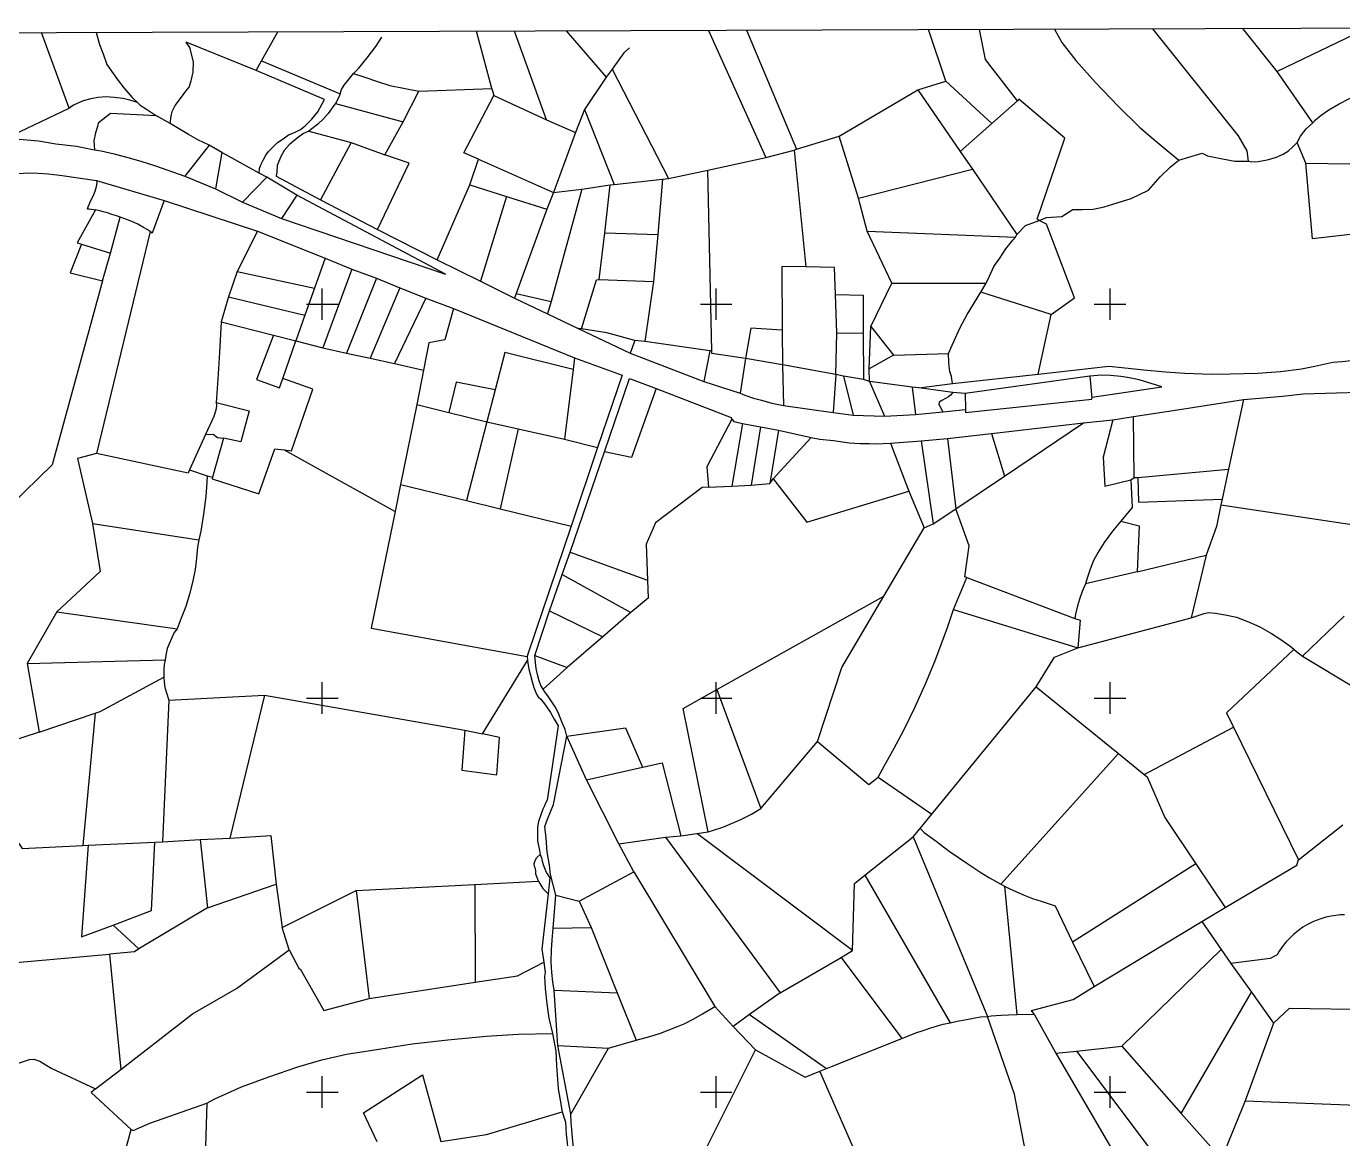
# Model space of a CAD drawing. Header units: millimetres. Extents: x 605783 to 631525, y 1302882 to 1327028.
# Drawn here: x 622640 to 624311, y 1325604 to 1327016 of the extents above; entities that cross this region are included whole.
import ezdxf

# ---------------------------------------------------------------- set-up
doc = ezdxf.new("R2010")
doc.units = ezdxf.units.MM
for name, color, linetype in [('2', 7, 'Continuous'), ('42', 7, 'Continuous'), ('43', 7, 'Continuous')]:
    doc.layers.add(name, color=color, linetype=linetype)

# ---------------------------------------------------------------- blocks, each defined once
blk = doc.blocks.new('COORD')
at = {"layer": '42', "color": 2, "linetype": 'Continuous'}
for p, q in [((0, -2), (0, 2)), ((-2, 0), (2, 0))]:
    blk.add_line(p, q, dxfattribs=at)
blk = doc.blocks.new('COORD$')
at = {"layer": '42', "color": 2, "linetype": 'Continuous'}
blk.add_blockref('COORD', (0, 0), dxfattribs=at)

msp = doc.modelspace()

# ---------------------------------------------------------------- linework, layer by layer
at = {"layer": '2', "color": 1, "linetype": 'Continuous'}
for p, q in [((622938.13727, 1326971.9691), (622958.83227, 1327008.9061)), ((623230.34927, 1326937.0561), (623210.91227, 1327009.7771)), ((623299.93527, 1326897.0611), (623259.42027, 1327009.9441)), ((623324.94127, 1327010.1701), (623375.66827, 1326951.3011)), ((623505.77627, 1327010.7951), (623578.26327, 1326849.3881)), ((623553.77627, 1327010.9611), (623617.40927, 1326859.8581)), ((623807.02927, 1326946.4201), (623784.77127, 1327011.7581)), ((624227.52427, 1326958.7441), (624183.89127, 1327013.1361)), ((622693.87327, 1326912.2411), (622659.02027, 1327007.8711)), ((622931.36827, 1326959.9341), (622842.72027, 1326995.8351)), ((624325.32927, 1327005.5031), (624227.52427, 1326958.7441)), ((622931.36827, 1326959.9341), (622938.13727, 1326971.9691)), ((622938.13727, 1326971.9691), (623037.94127, 1326930.4211)), ((623383.32127, 1326961.4261), (623375.66827, 1326951.3011)), ((623383.32127, 1326961.4261), (623454.99927, 1326822.9601)), ((624272.64627, 1326893.3391), (624227.52427, 1326958.7441)), ((623375.66827, 1326951.3011), (623348.10527, 1326910.1531)), ((623771.30927, 1326935.2961), (623807.02927, 1326946.4201)), ((623807.02927, 1326946.4201), (623865.26827, 1326892.6341)), ((623117.95427, 1326894.8191), (623138.01827, 1326933.7191)), ((623138.01827, 1326933.7191), (623230.34927, 1326937.0561)), ((623230.34927, 1326937.0561), (623232.98727, 1326928.2761)), ((623232.98727, 1326928.2761), (623299.93527, 1326897.0611)), ((623671.56027, 1326876.6051), (623771.30927, 1326935.2961)), ((623771.30927, 1326935.2961), (623825.27827, 1326856.8861)), ((622613.87327, 1326873.7751), (622693.87327, 1326912.2411)), ((623031.93227, 1326918.0011), (623117.95427, 1326894.8191)), ((623348.10527, 1326910.1531), (623336.96327, 1326880.9901)), ((623348.10527, 1326910.1531), (623385.76527, 1326815.0571)), ((623865.26827, 1326892.6341), (623897.74427, 1326921.5611)), ((622822.32127, 1326892.7791), (622804.95627, 1326902.5231)), ((623094.83327, 1326852.7581), (623117.95427, 1326894.8191)), ((623299.93527, 1326897.0611), (623336.96327, 1326880.9901)), ((623825.27827, 1326856.8861), (623865.26827, 1326892.6341)), ((622998.29427, 1326882.9821), (623051.83527, 1326868.4781)), ((623336.96327, 1326880.9901), (623308.65127, 1326804.9081)), ((623617.40927, 1326859.8581), (623671.56027, 1326876.6051)), ((623696.06727, 1326797.9651), (623671.56027, 1326876.6051)), ((622871.50327, 1326865.2111), (622840.64327, 1326825.7321)), ((622887.85327, 1326855.7261), (622871.50327, 1326865.2111)), ((623051.83527, 1326868.4781), (623012.86827, 1326795.8811)), ((623051.83527, 1326868.4781), (623094.83327, 1326852.7581)), ((623578.26327, 1326849.3881), (623614.48527, 1326858.7301)), ((623614.48527, 1326858.7301), (623617.40927, 1326859.8581)), ((623614.48527, 1326858.7301), (623628.98827, 1326710.7751)), ((624263.71727, 1326842.0581), (624253.00927, 1326868.5381)), ((622887.85327, 1326855.7261), (622879.70327, 1326809.6511)), ((622935.00727, 1326829.5671), (622887.85327, 1326855.7261)), ((623202.77627, 1326814.7261), (623213.80227, 1326847.1931)), ((623213.80227, 1326847.1931), (623308.65127, 1326804.9081)), ((623504.93927, 1326833.3751), (623578.26327, 1326849.3881)), ((623825.27827, 1326856.8861), (623840.69827, 1326834.7011)), ((624263.71727, 1326842.0581), (624362.50827, 1326840.5351)), ((622840.64327, 1326825.7321), (622879.70327, 1326809.6511)), ((622945.02227, 1326824.3071), (622935.00727, 1326829.5671)), ((623454.99927, 1326822.9601), (623504.93927, 1326833.3751)), ((623509.78127, 1326604.0331), (623504.93927, 1326833.3751)), ((623696.06727, 1326797.9651), (623840.69827, 1326834.7011)), ((623840.69827, 1326834.7011), (623897.19227, 1326751.7041)), ((622728.75027, 1326820.3351), (622814.38427, 1326794.9941)), ((622879.70327, 1326809.6511), (622914.18827, 1326792.5761)), ((622945.02227, 1326824.3071), (622914.18827, 1326792.5761)), ((622982.91827, 1326801.7521), (622945.02227, 1326824.3071)), ((623160.94227, 1326719.6561), (623202.77627, 1326814.7261)), ((623202.77627, 1326814.7261), (623249.20427, 1326799.7501)), ((623344.98427, 1326809.4221), (623306.04327, 1326666.6961)), ((623308.65127, 1326804.9081), (623344.98427, 1326809.4221)), ((623344.98427, 1326809.4221), (623380.68527, 1326814.7021)), ((623374.01027, 1326753.7541), (623380.68527, 1326814.7021)), ((623380.68527, 1326814.7021), (623385.76527, 1326815.0571)), ((623385.76527, 1326815.0571), (623446.99527, 1326821.8571)), ((623446.99527, 1326821.8571), (623441.30627, 1326751.5031)), ((623446.99527, 1326821.8571), (623454.99927, 1326822.9601)), ((622814.38427, 1326794.9941), (622933.24427, 1326755.8901)), ((622914.18827, 1326792.5761), (622963.51927, 1326771.9961)), ((622982.91827, 1326801.7521), (622963.51927, 1326771.9961)), ((623012.86827, 1326795.8811), (623085.38227, 1326758.1581)), ((623249.20427, 1326799.7501), (623216.34727, 1326692.6921)), ((623249.20427, 1326799.7501), (623300.32827, 1326783.8611)), ((623308.65127, 1326804.9081), (623300.32827, 1326783.8611)), ((623707.10527, 1326755.8561), (623696.06727, 1326797.9651)), ((623300.32827, 1326783.8611), (623261.63027, 1326676.8331)), ((622746.35627, 1326728.1371), (622758.82227, 1326773.8091)), ((623085.38227, 1326758.1581), (623160.94227, 1326719.6561)), ((622796.60427, 1326755.3201), (622728.76627, 1326473.6281)), ((622933.24427, 1326755.8901), (622907.42727, 1326704.8231)), ((622933.24427, 1326755.8901), (623019.10327, 1326721.6551)), ((623366.70727, 1326694.5891), (623374.01027, 1326753.7541)), ((623374.01027, 1326753.7541), (623441.30627, 1326751.5031)), ((623441.30627, 1326751.5031), (623435.90727, 1326692.2011)), ((623707.10527, 1326755.8561), (623895.14927, 1326748.5391)), ((623738.25627, 1326689.8871), (623707.10527, 1326755.8561)), ((623895.14927, 1326748.5391), (623897.19227, 1326751.7041)), ((622709.44027, 1326739.6331), (622746.35627, 1326728.1371)), ((622736.46227, 1326692.7421), (622746.35627, 1326728.1371)), ((623019.10327, 1326721.6551), (623005.39227, 1326683.7391)), ((623019.10327, 1326721.6551), (623052.71027, 1326707.7611)), ((623160.94227, 1326719.6561), (623216.34727, 1326692.6921)), ((622907.42727, 1326704.8231), (622896.27427, 1326672.4831)), ((622907.42727, 1326704.8231), (623005.39227, 1326683.7391)), ((623052.71027, 1326707.7611), (623015.81327, 1326607.9661)), ((623084.29227, 1326696.1651), (623046.01427, 1326601.2051)), ((623052.71027, 1326707.7611), (623084.29227, 1326696.1651)), ((623084.29227, 1326696.1651), (623113.84127, 1326684.1981)), ((623216.34727, 1326692.6921), (623259.19827, 1326670.7481)), ((623366.70727, 1326694.5891), (623435.90727, 1326692.2011)), ((623435.90727, 1326692.2011), (623424.86527, 1326615.7761)), ((623005.39227, 1326683.7391), (622993.09027, 1326649.4991)), ((623113.84127, 1326684.1981), (623075.96127, 1326594.5721)), ((623113.84127, 1326684.1981), (623146.68827, 1326671.0711)), ((623261.63027, 1326676.8331), (623259.19827, 1326670.7481)), ((623261.63027, 1326676.8331), (623306.04327, 1326666.6961)), ((623668.71627, 1326626.7211), (623666.71527, 1326675.3901)), ((623711.66527, 1326635.0121), (623738.25627, 1326689.8871)), ((623738.25627, 1326689.8871), (623858.00527, 1326689.7801)), ((623851.23927, 1326678.6351), (623858.00527, 1326689.7801)), ((623940.41927, 1326650.3541), (623851.23927, 1326678.6351)), ((622896.27427, 1326672.4831), (622886.77327, 1326640.7711)), ((622896.27427, 1326672.4831), (622993.09027, 1326649.4991)), ((623146.68827, 1326671.0711), (623106.92427, 1326587.8061)), ((623146.68827, 1326671.0711), (623181.69327, 1326657.6791)), ((623259.19827, 1326670.7481), (623301.16727, 1326651.0941)), ((623306.04327, 1326666.6961), (623301.16727, 1326651.0941)), ((622993.09027, 1326649.4991), (622981.68227, 1326616.7801)), ((623181.69327, 1326657.6791), (623335.39927, 1326595.2731)), ((623301.16727, 1326651.0941), (623339.96427, 1326632.4741)), ((623924.29927, 1326574.4641), (623940.41927, 1326650.3541)), ((622886.77327, 1326640.7711), (622953.51427, 1326623.9121)), ((623344.53427, 1326631.8151), (623339.96427, 1326632.4741)), ((623339.96427, 1326632.4741), (623406.15027, 1326601.2621)), ((623599.13827, 1326630.1271), (623599.37627, 1326586.2951)), ((623667.14727, 1326573.8781), (623668.71627, 1326626.7211)), ((623668.71627, 1326626.7211), (623702.11327, 1326626.4221)), ((623702.11327, 1326626.4221), (623702.43027, 1326567.7261)), ((623709.71227, 1326581.1551), (623711.66527, 1326635.0121)), ((623711.66527, 1326635.0121), (623740.49927, 1326598.5291)), ((622953.51427, 1326623.9121), (622981.68227, 1326616.7801)), ((622965.14527, 1326568.8421), (622981.68227, 1326616.7801)), ((622981.68227, 1326616.7801), (623015.81327, 1326607.9661)), ((623015.81327, 1326607.9661), (623046.01427, 1326601.2051)), ((623412.17127, 1326617.2391), (623406.15027, 1326601.2621)), ((623424.86527, 1326615.7761), (623412.17127, 1326617.2391)), ((623507.24127, 1326604.0461), (623424.86527, 1326615.7761)), ((623046.01427, 1326601.2051), (623075.96127, 1326594.5721)), ((623075.96127, 1326594.5721), (623106.92427, 1326587.8061)), ((623335.39927, 1326595.2731), (623333.70027, 1326580.4171)), ((623335.39927, 1326595.2731), (623396.13827, 1326572.9901)), ((623406.15027, 1326601.2621), (623499.62227, 1326565.0821)), ((623507.24127, 1326604.0461), (623499.62227, 1326565.0821)), ((623509.78127, 1326604.0331), (623507.24127, 1326604.0461)), ((623509.89627, 1326600.4751), (623509.78127, 1326604.0331)), ((623552.67127, 1326594.1581), (623509.89627, 1326600.4751)), ((623552.67127, 1326594.1581), (623545.67127, 1326550.4901)), ((623599.37627, 1326586.2951), (623552.67127, 1326594.1581)), ((623740.49927, 1326598.5291), (623709.71227, 1326581.1551)), ((623740.49927, 1326598.5291), (623810.22227, 1326600.5851)), ((623106.92427, 1326587.8061), (623143.72427, 1326579.6141)), ((623143.72427, 1326579.6141), (623135.32827, 1326535.9531)), ((623333.70027, 1326580.4171), (623322.87227, 1326491.7951)), ((623599.37627, 1326586.2951), (623600.85927, 1326534.5801)), ((623667.14727, 1326573.8781), (623599.37627, 1326586.2951)), ((623710.04127, 1326565.2731), (623709.71227, 1326581.1551)), ((623815.30527, 1326562.7001), (623924.29927, 1326574.4641)), ((623396.13827, 1326572.9901), (623364.77827, 1326481.5791)), ((623373.44627, 1326475.9061), (623405.17727, 1326568.9711)), ((623405.17727, 1326568.9711), (623439.02927, 1326556.3121)), ((623499.62227, 1326565.0821), (623545.67127, 1326550.4901)), ((623667.14727, 1326573.8781), (623663.94427, 1326525.8711)), ((623677.04627, 1326571.9221), (623667.14727, 1326573.8781)), ((623677.04627, 1326571.9221), (623689.07627, 1326522.4391)), ((623702.43027, 1326567.7261), (623677.04627, 1326571.9221)), ((623710.04127, 1326565.2731), (623702.43027, 1326567.7261)), ((623710.04127, 1326565.2731), (623728.94527, 1326520.9641)), ((623764.11427, 1326557.8811), (623710.04127, 1326565.2731)), ((623764.11427, 1326557.8811), (623768.44527, 1326523.1751)), ((623772.61927, 1326556.9481), (623764.11427, 1326557.8811)), ((623772.61927, 1326556.9481), (623815.30527, 1326562.7001)), ((623989.56227, 1326571.9691), (623831.51827, 1326549.7851)), ((623989.56227, 1326571.9691), (623992.39227, 1326544.0041)), ((623234.69327, 1326554.7541), (623224.27427, 1326513.7721)), ((623815.90327, 1326551.3901), (623772.61927, 1326556.9481)), ((623831.51827, 1326549.7851), (623815.90327, 1326551.3901)), ((623831.51827, 1326549.7851), (623831.95927, 1326529.4551)), ((624184.77227, 1326542.2551), (624165.56327, 1326453.6761)), ((623135.32827, 1326535.9531), (623114.80727, 1326434.5491)), ((623135.32827, 1326535.9531), (623175.80427, 1326525.9631)), ((623175.80427, 1326525.9631), (623224.27427, 1326513.7721)), ((623600.85927, 1326534.5801), (623663.94427, 1326525.8711)), ((623663.94427, 1326525.8711), (623689.07627, 1326522.4391)), ((623768.44527, 1326523.1751), (623802.99727, 1326526.6821)), ((623802.99727, 1326526.6821), (623831.95927, 1326529.4551)), ((623224.27427, 1326513.7721), (623198.42627, 1326414.1741)), ((623224.27427, 1326513.7721), (623264.12027, 1326505.1821)), ((623548.84827, 1326511.9791), (623535.12827, 1326432.3921)), ((623548.84827, 1326511.9791), (623571.56527, 1326507.6701)), ((623571.56527, 1326507.6701), (623559.76827, 1326433.6631)), ((623571.56527, 1326507.6701), (623594.66227, 1326503.3591)), ((623689.07627, 1326522.4391), (623728.94527, 1326520.9641)), ((623728.94527, 1326520.9641), (623768.44527, 1326523.1751)), ((623864.87727, 1326499.0501), (623981.49627, 1326512.5531)), ((623881.33627, 1326444.8441), (623981.49627, 1326512.5531)), ((623981.49627, 1326512.5531), (624018.84227, 1326516.3001)), ((624018.84227, 1326516.3001), (624045.26927, 1326520.6111)), ((624046.03427, 1326443.3631), (624045.26927, 1326520.6111)), ((622867.26127, 1326498.0721), (622846.67127, 1326453.2041)), ((622889.97727, 1326493.3821), (622875.84727, 1326443.7791)), ((623264.12027, 1326505.1821), (623241.05827, 1326403.4101)), ((623264.12027, 1326505.1821), (623322.87227, 1326491.7951)), ((623322.87227, 1326491.7951), (623364.77827, 1326481.5791)), ((623594.66227, 1326503.3591), (623583.64827, 1326435.7001)), ((623587.85827, 1326441.5221), (623635.90327, 1326494.1271)), ((623594.66227, 1326503.3591), (623635.90327, 1326494.1271)), ((623775.44827, 1326489.7261), (623808.85527, 1326492.6041)), ((623808.85527, 1326492.6041), (623864.87727, 1326499.0501)), ((623808.85527, 1326492.6041), (623819.61327, 1326403.4901)), ((623864.87727, 1326499.0501), (623881.33627, 1326444.8441)), ((622966.88327, 1326478.3771), (623107.71127, 1326400.1561)), ((623329.84327, 1326348.5931), (623373.44627, 1326475.9061)), ((623364.77827, 1326481.5791), (623331.30827, 1326381.5161)), ((623736.45427, 1326487.0041), (623775.44827, 1326489.7261)), ((623736.45427, 1326487.0041), (623759.87527, 1326425.9021)), ((623775.44827, 1326489.7261), (623790.85227, 1326384.3271)), ((622846.67127, 1326453.2041), (622869.25027, 1326445.5921)), ((622869.25027, 1326445.5921), (622875.84727, 1326443.7791)), ((623583.64827, 1326435.7001), (623587.85827, 1326441.5221)), ((623819.61327, 1326403.4901), (623881.33627, 1326444.8441)), ((624041.70727, 1326440.4641), (624046.03427, 1326443.3631)), ((624046.03427, 1326443.3631), (624050.47827, 1326443.2131)), ((624050.47827, 1326443.2131), (624165.56327, 1326453.6761)), ((624165.56327, 1326453.6761), (624157.56627, 1326415.7301)), ((623114.80727, 1326434.5491), (623107.71127, 1326400.1561)), ((623114.80727, 1326434.5491), (623198.42627, 1326414.1741)), ((623505.40927, 1326431.0201), (623535.12827, 1326432.3921)), ((623535.12827, 1326432.3921), (623559.76827, 1326433.6631)), ((623559.76827, 1326433.6631), (623583.64827, 1326435.7001)), ((623759.87527, 1326425.9021), (623779.40727, 1326379.5581)), ((623198.42627, 1326414.1741), (623241.05827, 1326403.4101)), ((624157.56627, 1326415.7301), (624156.02027, 1326408.7511)), ((624156.02027, 1326408.7511), (624423.95827, 1326368.1181)), ((623241.05827, 1326403.4101), (623331.30827, 1326381.5161)), ((623790.85227, 1326384.3271), (623819.61327, 1326403.4901)), ((622723.52627, 1326385.1041), (622858.57227, 1326364.2111)), ((623728.20327, 1326292.7941), (623779.40727, 1326379.5581)), ((623779.40727, 1326379.5581), (623790.85227, 1326384.3271)), ((623319.84327, 1326320.2011), (623329.84327, 1326348.5931)), ((623329.84327, 1326348.5931), (623428.19827, 1326312.8831)), ((624049.58127, 1326323.5411), (624137.52627, 1326344.9421)), ((624137.52627, 1326344.9421), (624118.34627, 1326265.2561)), ((624049.58127, 1326323.5411), (623984.00727, 1326308.3781)), ((623303.84827, 1326274.1131), (623319.84327, 1326320.2011)), ((623319.84327, 1326320.2011), (623406.85727, 1326271.8291)), ((623816.53227, 1326275.9521), (623833.42627, 1326316.3931)), ((623833.42627, 1326316.3931), (623970.78427, 1326264.3611)), ((623516.25727, 1326174.2051), (623728.20327, 1326292.7941)), ((623285.24527, 1326217.5901), (623303.84827, 1326274.1131)), ((623303.84827, 1326274.1131), (623371.58127, 1326241.0111)), ((623816.53227, 1326275.9521), (623974.47227, 1326226.9911)), ((622678.33427, 1326272.9011), (622640.66027, 1326207.2851)), ((622678.33427, 1326272.9011), (622830.90327, 1326251.4091)), ((623406.85727, 1326271.8291), (623371.58127, 1326241.0111)), ((623974.47227, 1326226.9911), (624118.34627, 1326265.2561)), ((624312.64327, 1326267.1801), (624259.52527, 1326216.7621)), ((623371.58127, 1326241.0111), (623326.37527, 1326202.2411)), ((622640.66027, 1326207.2851), (622815.66327, 1326211.9761)), ((622640.66027, 1326207.2851), (622655.74227, 1326120.0541)), ((623218.67027, 1326118.1811), (623275.62927, 1326211.1861)), ((623275.60127, 1326216.1421), (623275.62927, 1326211.1861)), ((623285.24527, 1326217.5901), (623326.37527, 1326202.2411)), ((624254.07827, 1326220.8551), (624259.52527, 1326216.7621)), ((624259.52527, 1326216.7621), (624326.69727, 1326176.2711)), ((623326.37527, 1326202.2411), (623295.51827, 1326174.8171)), ((623516.25727, 1326174.2051), (623571.89427, 1326023.1171)), ((623789.14727, 1326016.1581), (623921.35827, 1326177.7161)), ((623921.35827, 1326177.7161), (624026.22727, 1326092.8201)), ((622820.70327, 1326160.7511), (622812.49927, 1325980.8971)), ((622820.70327, 1326160.7511), (622941.87027, 1326167.1171)), ((622941.87027, 1326167.1171), (622897.97727, 1325985.4131)), ((622941.87027, 1326167.1171), (623196.20827, 1326122.6161)), ((622655.74227, 1326120.0541), (622726.80627, 1326144.0821)), ((622726.80627, 1326144.0821), (622711.40327, 1325976.3341)), ((624058.77827, 1326066.4811), (624171.86427, 1326126.5011)), ((624171.86427, 1326126.5011), (624254.36627, 1325957.9971)), ((623196.20827, 1326122.6161), (623218.67027, 1326118.1811)), ((623571.89427, 1326023.1171), (623643.79227, 1326108.2491)), ((624026.22727, 1326092.8201), (623876.60627, 1325927.2851)), ((624026.22727, 1326092.8201), (624058.77827, 1326066.4811)), ((623350.54727, 1326059.6991), (623421.71227, 1326075.7221)), ((623391.68127, 1325978.5591), (623350.54727, 1326059.6991)), ((623720.98027, 1326063.0061), (623789.14727, 1326016.1581)), ((623774.35727, 1325997.9391), (623789.14727, 1326016.1581)), ((623470.44627, 1325988.7001), (623490.64627, 1325991.5181)), ((623490.64627, 1325991.5181), (623505.13027, 1325993.6041)), ((623688.26427, 1325843.1311), (623490.64627, 1325991.5181)), ((623765.43327, 1325987.3131), (623774.35727, 1325997.9391)), ((624254.36627, 1325957.9971), (624310.89427, 1326002.5541)), ((622634.43627, 1325972.5371), (622711.40327, 1325976.3341)), ((622711.40327, 1325976.3341), (622718.13427, 1325976.5541)), ((622718.13427, 1325976.5541), (622802.72027, 1325980.4391)), ((622802.72027, 1325980.4391), (622812.49927, 1325980.8971)), ((622812.49927, 1325980.8971), (622860.38327, 1325983.8271)), ((622860.38327, 1325983.8271), (622897.97727, 1325985.4131)), ((622860.38327, 1325983.8271), (622869.49827, 1325897.1361)), ((623391.68127, 1325978.5591), (623451.01127, 1325986.6401)), ((623410.86727, 1325942.7611), (623391.68127, 1325978.5591)), ((623451.01127, 1325986.6401), (623470.44627, 1325988.7001)), ((623451.01127, 1325986.6401), (623596.40427, 1325789.2271)), ((623704.06727, 1325938.4611), (623765.43327, 1325987.3131)), ((623765.43327, 1325987.3131), (623859.80627, 1325759.4171)), ((623341.41127, 1325905.6391), (623410.86727, 1325942.7611)), ((623410.86727, 1325942.7611), (623513.68027, 1325772.1201)), ((624124.06127, 1325952.9491), (623967.54427, 1325853.7671)), ((624124.06127, 1325952.9491), (624161.59727, 1325897.7451)), ((622869.49827, 1325897.1361), (622956.96327, 1325927.0511)), ((622956.96327, 1325927.0511), (622964.27827, 1325872.3831)), ((623058.52727, 1325919.1611), (623208.77827, 1325926.6471)), ((623208.77827, 1325926.6471), (623289.81027, 1325930.9321)), ((623208.77827, 1325926.6471), (623209.51827, 1325802.9011)), ((623704.06727, 1325938.4611), (623812.41427, 1325751.4031)), ((623876.60627, 1325927.2851), (623881.16927, 1325924.5941)), ((623881.16927, 1325924.5941), (623897.14827, 1325761.7671)), ((622964.27827, 1325872.3831), (623058.52727, 1325919.1611)), ((623058.52727, 1325919.1611), (623074.71627, 1325781.8681)), ((623308.27827, 1325871.2791), (623311.59727, 1325913.2351)), ((623311.59727, 1325913.2351), (623341.41127, 1325905.6391)), ((622869.49827, 1325897.1361), (622782.34327, 1325845.2401)), ((623341.41127, 1325905.6391), (623356.54027, 1325872.0221)), ((624131.69627, 1325879.7311), (624161.59727, 1325897.7451)), ((622749.93227, 1325875.2621), (622782.34327, 1325845.2401)), ((622973.32827, 1325843.8791), (622964.27827, 1325872.3831)), ((623995.04427, 1325797.2181), (624131.69627, 1325879.7311)), ((624131.69627, 1325879.7311), (624156.21727, 1325844.4141)), ((623308.27827, 1325871.2791), (623356.54027, 1325872.0221)), ((623356.54027, 1325872.0221), (623389.66927, 1325789.1451)), ((623674.01327, 1325834.3111), (623688.26427, 1325843.1311)), ((623967.54427, 1325853.7671), (623995.04427, 1325797.2181)), ((624030.48127, 1325721.5711), (624156.21727, 1325844.4141)), ((624156.21727, 1325844.4141), (624168.73127, 1325826.6901)), ((622504.02327, 1325817.0671), (622745.24127, 1325838.4431)), ((622745.24127, 1325838.4431), (622759.62227, 1325691.8861)), ((623596.40427, 1325789.2271), (623674.01327, 1325834.3111)), ((623674.01327, 1325834.3111), (623751.01327, 1325731.1361)), ((624168.73127, 1325826.6901), (624194.77227, 1325790.2221)), ((623074.71627, 1325781.8681), (623209.51827, 1325802.9011)), ((623309.48427, 1325792.6211), (623389.66927, 1325789.1451)), ((623314.32527, 1325722.3681), (623309.48427, 1325792.6211)), ((623389.66927, 1325789.1451), (623413.98227, 1325729.1821)), ((623596.40427, 1325789.2271), (623557.58327, 1325761.6041)), ((624105.50727, 1325636.3201), (624194.77227, 1325790.2221)), ((624194.77227, 1325790.2221), (624222.70827, 1325750.8211)), ((623513.68027, 1325772.1201), (623536.83527, 1325746.3381)), ((623557.58327, 1325761.6041), (623536.83527, 1325746.3381)), ((623557.58327, 1325761.6041), (623655.52227, 1325693.2591)), ((623897.14827, 1325761.7671), (623918.99227, 1325762.2901)), ((623918.99227, 1325762.2901), (623946.64127, 1325712.7271)), ((623536.83527, 1325746.3381), (623565.18427, 1325716.7181)), ((624222.70827, 1325750.8211), (624186.70427, 1325652.2921)), ((623314.32527, 1325722.3681), (623378.77427, 1325719.0721)), ((623330.68927, 1325635.4011), (623314.32527, 1325722.3681)), ((623378.77427, 1325719.0721), (623413.98227, 1325729.1821)), ((623655.52227, 1325693.2591), (623751.01327, 1325731.1361)), ((623330.68927, 1325635.4011), (623378.77427, 1325719.0721)), ((623946.64127, 1325712.7271), (623972.80827, 1325715.2611)), ((623972.80827, 1325715.2611), (624030.48127, 1325721.5711)), ((623972.80827, 1325715.2611), (624120.61727, 1325518.5981)), ((624030.48127, 1325721.5711), (624105.50727, 1325636.3201)), ((622727.54127, 1325667.2771), (622759.62227, 1325691.8861)), ((623646.74927, 1325689.8741), (623655.52227, 1325693.2591)), ((623740.53427, 1325476.3371), (623646.74927, 1325689.8741)), ((622868.56527, 1325649.1481), (622865.43527, 1325545.4951)), ((624186.70427, 1325652.2921), (624156.62327, 1325578.7601)), ((624186.70427, 1325652.2921), (624339.32427, 1325646.2991)), ((624105.50727, 1325636.3201), (624156.62327, 1325578.7601))]:
    msp.add_line(p, q, dxfattribs=at)
for points in [[(623897.74427, 1326921.5611), (623857.02327, 1326973.7321), (623849.40727, 1327011.9811)], [(623944.90427, 1327012.3111), (623953.98627, 1326995.5941), (623972.07027, 1326972.6331), (623996.99627, 1326944.5551), (624025.59827, 1326914.6801), (624052.81327, 1326887.8611), (624070.28927, 1326873.0341), (624082.95327, 1326862.5511), (624102.83727, 1326846.1871)], [(624190.96227, 1326844.7181), (624189.48127, 1326858.0661), (624178.36827, 1326876.9251), (624069.47627, 1327012.7411)], [(622728.22227, 1327008.1101), (622729.84927, 1327002.0041), (622732.48627, 1326992.9701), (622737.01927, 1326981.1321), (622741.92827, 1326967.6401), (622749.76327, 1326956.0391), (622756.33727, 1326946.9851), (622763.54527, 1326937.6731), (622773.79227, 1326925.6781), (622780.62927, 1326919.4181)], [(622822.32127, 1326892.7791), (622823.49427, 1326901.9201), (622824.91027, 1326907.7571), (622828.74427, 1326915.3601), (622835.24927, 1326924.2201), (622842.26327, 1326933.4581), (622846.21727, 1326938.6461), (622848.91027, 1326946.7641), (622851.35927, 1326957.9311), (622851.91027, 1326971.0141), (622847.27027, 1326989.0781), (622842.72027, 1326995.8351)], [(623054.91427, 1326956.1241), (623061.15727, 1326962.4441), (623072.12227, 1326976.1091), (623083.09027, 1326990.4091), (623090.87427, 1327002.1841)], [(623405.25027, 1326988.5011), (623397.99227, 1326982.3131), (623383.32127, 1326961.4261)], [(622935.00727, 1326829.5671), (622935.66127, 1326835.4081), (622937.45427, 1326840.0991), (622940.14127, 1326846.0561), (622943.59027, 1326852.3911), (622947.03427, 1326857.0741), (622953.02227, 1326863.1411), (622958.37227, 1326868.3231), (622965.62627, 1326873.2401), (622972.50127, 1326878.4141), (622980.12927, 1326881.2971), (622987.50627, 1326884.8161), (622993.49027, 1326889.7401), (623001.89927, 1326898.0821), (623009.54827, 1326907.3171), (623018.10727, 1326923.0271), (622931.36827, 1326959.9341)], [(623037.94127, 1326930.4211), (623039.86427, 1326935.8741), (623043.18327, 1326941.1931), (623054.91427, 1326956.1241)], [(623054.91427, 1326956.1241), (623069.37527, 1326951.2221), (623085.35727, 1326945.8041), (623101.21527, 1326941.0221), (623118.22127, 1326937.6321), (623138.01827, 1326933.7191)], [(622780.62927, 1326919.4181), (622770.86027, 1326922.2631), (622762.48627, 1326924.4661), (622751.18927, 1326925.7941), (622740.90527, 1326926.4821), (622730.36227, 1326925.5201), (622721.59427, 1326923.9141), (622711.68127, 1326921.2971), (622699.34627, 1326916.0241), (622693.87327, 1326912.2411)], [(623037.94127, 1326930.4211), (623036.14927, 1326926.1101), (623031.93227, 1326918.0011)], [(623213.80227, 1326847.1931), (623195.16127, 1326855.1651), (623232.98727, 1326928.2761)], [(624272.64627, 1326893.3391), (624276.21427, 1326897.1321), (624283.34427, 1326903.0661), (624292.89027, 1326909.7511), (624306.12227, 1326917.5591), (624319.35127, 1326924.3521), (624331.80927, 1326928.4811), (624344.14327, 1326933.3721)], [(622780.62927, 1326919.4181), (622784.04627, 1326915.8431), (622792.15727, 1326910.7201), (622804.95627, 1326902.5231)], [(623031.93227, 1326918.0011), (623030.14727, 1326915.5971), (623022.87527, 1326905.2161), (623016.63027, 1326898.2611), (623009.62427, 1326891.8171), (622998.29427, 1326882.9821)], [(623925.44127, 1326769.6001), (623922.65227, 1326771.0121), (623957.78127, 1326873.8651), (623899.52827, 1326923.5851), (623897.74427, 1326921.5611)], [(622804.95627, 1326902.5231), (622746.55027, 1326905.1101), (622730.63727, 1326892.8681), (622729.98827, 1326888.6791), (622727.54927, 1326880.6881), (622725.48427, 1326870.4081), (622725.95627, 1326859.3521)], [(622871.50327, 1326865.2111), (622857.17427, 1326871.7641), (622845.38727, 1326878.5581), (622822.32127, 1326892.7791)], [(624253.00927, 1326868.5381), (624257.22527, 1326876.5211), (624264.11227, 1326885.6331), (624272.64627, 1326893.3391)], [(622998.29427, 1326882.9821), (622991.29927, 1326879.7151), (622984.93427, 1326875.0471), (622979.07927, 1326870.6301), (622973.09327, 1326865.4521), (622966.97527, 1326858.2421), (622962.63327, 1326850.8961), (622957.89727, 1326839.3591), (622957.49027, 1326831.3571), (622956.58327, 1326825.6451), (623012.86827, 1326795.8811)], [(622613.87327, 1326873.7751), (622630.37827, 1326872.5471), (622655.26027, 1326870.3871), (622677.09127, 1326866.9721), (622703.11227, 1326863.6621), (622725.95627, 1326859.3521)], [(622725.95627, 1326859.3521), (622734.58727, 1326857.9101), (622750.95527, 1326853.8881), (622768.46527, 1326849.4791), (622784.83127, 1326844.8211), (622803.60627, 1326839.0071), (622840.64327, 1326825.7321)], [(624190.96227, 1326844.7181), (624195.40327, 1326843.8061), (624203.53327, 1326844.5271), (624214.96827, 1326846.6281), (624225.39127, 1326849.6231), (624234.92827, 1326853.6401), (624241.92727, 1326858.0511), (624246.76727, 1326862.4721), (624253.00927, 1326868.5381)], [(623085.38227, 1326758.1581), (623125.53027, 1326842.4371), (623094.83327, 1326852.7581)], [(623925.44127, 1326769.6001), (623934.72227, 1326773.1091), (623954.28327, 1326774.5341), (623968.15327, 1326783.3561), (623980.21727, 1326783.4211), (623994.06127, 1326783.9851), (624008.03927, 1326786.8351), (624018.71627, 1326790.0831), (624042.10627, 1326797.4591), (624064.10927, 1326808.0181), (624079.14827, 1326824.7111), (624092.26927, 1326837.6021), (624102.83727, 1326846.1871)], [(624102.83727, 1326846.1871), (624132.07227, 1326854.8031), (624139.17427, 1326851.7171), (624157.95427, 1326847.5561), (624173.56527, 1326844.9351), (624190.96227, 1326844.7181)], [(624333.13127, 1326593.0741), (624334.79527, 1326753.3971), (624272.16727, 1326746.2221), (624263.71727, 1326842.0581)], [(622560.15427, 1326817.9521), (622566.07827, 1326820.0261), (622575.99027, 1326822.2621), (622588.57027, 1326824.6121), (622596.95527, 1326825.9661), (622605.72227, 1326827.1921), (622619.06027, 1326828.5211), (622629.72927, 1326829.2281), (622642.55727, 1326829.9251), (622654.49227, 1326829.4821), (622667.69627, 1326828.5251), (622685.21327, 1326826.4021), (622728.75027, 1326820.3351)], [(622728.75027, 1326820.3351), (622728.99527, 1326817.5391), (622728.08927, 1326812.3341), (622726.41827, 1326806.2451), (622723.85827, 1326800.0331), (622720.78927, 1326793.4421), (622716.82427, 1326784.4421), (622719.48927, 1326784.1741), (622722.15627, 1326784.0341), (622727.48627, 1326782.9901)], [(622814.38427, 1326794.9941), (622799.51927, 1326753.5271), (622796.60427, 1326755.3201)], [(622963.51927, 1326771.9961), (623171.92927, 1326701.1781), (622982.91827, 1326801.7521)], [(622727.48627, 1326782.9901), (622703.98527, 1326741.3131), (622709.44027, 1326739.6331)], [(622758.82227, 1326773.8091), (622754.00227, 1326775.6121), (622748.03927, 1326777.2951), (622742.83927, 1326779.2271), (622737.00227, 1326780.6541), (622733.06927, 1326781.6911), (622727.48627, 1326782.9901)], [(622796.60427, 1326755.3201), (622792.80327, 1326758.0081), (622788.49427, 1326760.5711), (622781.01527, 1326764.6751), (622776.70527, 1326767.1111), (622771.37827, 1326769.0441), (622766.05227, 1326771.2311), (622758.82227, 1326773.8091)], [(623897.19227, 1326751.7041), (623908.14927, 1326763.0821), (623925.44127, 1326769.6001)], [(623940.41927, 1326650.3541), (623970.32927, 1326671.2901), (623934.69527, 1326764.7251), (623925.44127, 1326769.6001)], [(623858.00527, 1326689.7801), (623862.35327, 1326699.0321), (623867.85227, 1326710.9461), (623875.37927, 1326721.5791), (623883.03627, 1326733.3551), (623891.83527, 1326744.4901), (623895.14927, 1326748.5391)], [(622709.44027, 1326739.6331), (622695.22527, 1326703.1171), (622736.46227, 1326692.7421)], [(623628.98827, 1326710.7751), (623598.63927, 1326711.0581), (623599.13827, 1326630.1271)], [(623666.71527, 1326675.3901), (623665.43127, 1326709.9521), (623628.98827, 1326710.7751)], [(622736.46227, 1326692.7421), (622672.46427, 1326459.3071), (622619.72327, 1326407.6161), (622522.16827, 1326359.7121), (622470.44327, 1326190.7531), (622468.39727, 1326186.4441), (622463.29227, 1326178.4661), (622457.04227, 1326170.1131), (622451.56127, 1326163.7891), (622447.60827, 1326158.7281), (622438.31127, 1326150.3901), (622429.01727, 1326143.1971), (622418.70627, 1326135.5001), (622409.04027, 1326130.7221), (622398.35527, 1326125.3141), (622390.21627, 1326121.6711), (622383.47227, 1326117.2591), (622375.45627, 1326112.4721), (622368.84627, 1326110.6011), (622362.11227, 1326109.2381), (622348.89227, 1326105.1131), (622332.71127, 1326088.6801), (622269.98927, 1326013.6641)], [(623344.53427, 1326631.8151), (623363.40427, 1326694.3521), (623366.70727, 1326694.5891)], [(623666.71527, 1326675.3901), (623701.88927, 1326674.8281), (623702.11327, 1326626.4221)], [(623810.22227, 1326600.5851), (623814.95527, 1326611.1061), (623825.06027, 1326633.6681), (623834.12927, 1326650.0101), (623851.23927, 1326678.6351)], [(623181.69327, 1326657.6791), (623170.89727, 1326617.8421), (623150.69427, 1326614.1341), (623143.72427, 1326579.6141)], [(622886.77327, 1326640.7711), (622884.87027, 1326602.0321), (622882.60127, 1326568.2491), (622880.47227, 1326538.4051)], [(623412.17127, 1326617.2391), (623376.51827, 1326626.8231), (623344.53427, 1326631.8151)], [(623599.13827, 1326630.1271), (623559.40027, 1326632.9991), (623552.67127, 1326594.1581)], [(622953.51427, 1326623.9121), (622931.61727, 1326567.7441), (622961.17127, 1326557.3011), (622965.14527, 1326568.8421)], [(623333.70027, 1326580.4171), (623247.03727, 1326601.9521), (623234.69327, 1326554.7541)], [(623815.30527, 1326562.7001), (623813.93627, 1326571.3461), (623811.92527, 1326577.7091), (623811.05927, 1326584.5731), (623810.69427, 1326589.6571), (623810.22227, 1326600.5851)], [(623924.29927, 1326574.4641), (624013.98527, 1326584.6751), (624030.10627, 1326582.8141), (624058.03427, 1326580.0031), (624085.83627, 1326577.4461), (624110.46627, 1326575.5411), (624144.24127, 1326574.4781), (624167.86127, 1326574.7381), (624202.91327, 1326575.7021), (624231.61927, 1326577.7141), (624258.55127, 1326581.1331), (624275.19827, 1326584.6051), (624298.32527, 1326589.5681), (624310.01127, 1326590.3981), (624333.13127, 1326593.0741)], [(622966.88327, 1326478.3771), (622976.40327, 1326477.1841), (623003.45127, 1326555.4331), (622965.14527, 1326568.8421)], [(623234.69327, 1326554.7541), (623185.32627, 1326564.4091), (623175.80427, 1326525.9631)], [(623992.52227, 1326545.1471), (624081.20327, 1326558.5401), (624067.37527, 1326562.6771), (624052.15227, 1326567.3281), (624037.43027, 1326570.1991), (624029.18127, 1326571.5121), (624015.72427, 1326572.8511), (624004.55127, 1326573.2901), (623989.56227, 1326571.9691)], [(623439.02927, 1326556.3121), (623408.02927, 1326468.7161), (623373.44627, 1326475.9061)], [(623439.02927, 1326556.3121), (623534.39627, 1326519.5491), (623535.27727, 1326517.2571)], [(623545.67127, 1326550.4901), (623551.88527, 1326547.7901), (623562.66727, 1326544.1771), (623572.69027, 1326541.3311), (623585.88527, 1326537.8331), (623600.85927, 1326534.5801)], [(623815.90327, 1326551.3901), (623812.71827, 1326547.9761), (623810.42427, 1326545.7011), (623806.48027, 1326543.4341), (623801.77527, 1326541.1721), (623798.46527, 1326538.9021), (623798.21027, 1326538.5221), (623798.07527, 1326535.8551), (623799.21127, 1326533.9431), (623802.99727, 1326526.6821)], [(623831.95927, 1326529.4551), (623831.94827, 1326525.8981), (623992.26127, 1326542.8621), (623992.52227, 1326545.1471)], [(624045.26927, 1326520.6111), (624101.04427, 1326529.0911), (624184.77227, 1326542.2551)], [(624184.77227, 1326542.2551), (624200.01427, 1326543.4471), (624234.18427, 1326546.7021), (624260.60627, 1326549.3611), (624373.38327, 1326552.9751), (624500.60927, 1326548.2571)], [(622880.47227, 1326538.4051), (622881.09427, 1326534.4631), (622880.06027, 1326528.8781), (622877.49527, 1326520.8881), (622867.26127, 1326498.0721)], [(622880.47227, 1326538.4051), (622922.34427, 1326528.0261), (622911.93027, 1326488.4411), (622889.97727, 1326493.3821)], [(623535.27727, 1326517.2571), (623503.58827, 1326456.6921), (623505.40927, 1326431.0201)], [(623535.27727, 1326517.2571), (623537.68127, 1326514.5771), (623548.84827, 1326511.9791)], [(624018.84227, 1326516.3001), (624006.75227, 1326469.1011), (624008.53727, 1326432.3761), (624041.70727, 1326440.4641)], [(622867.26127, 1326498.0721), (622876.78727, 1326498.4041), (622882.36027, 1326494.1831), (622889.97727, 1326493.3821)], [(623635.90327, 1326494.1271), (623646.81827, 1326492.1651), (623664.33527, 1326490.1691), (623684.51727, 1326487.2711), (623697.97527, 1326486.4401), (623709.78527, 1326486.3791), (623717.91027, 1326485.9561), (623736.45427, 1326487.0041)], [(622875.84727, 1326443.7791), (622875.58627, 1326441.6211), (622934.95427, 1326422.5141), (622955.07727, 1326479.5811), (622966.88327, 1326478.3771)], [(622728.76627, 1326473.6281), (622704.36427, 1326467.5281), (622723.52627, 1326385.1041)], [(622846.67127, 1326453.2041), (622844.87827, 1326448.7661), (622728.76627, 1326473.6281)], [(622869.25027, 1326445.5921), (622868.84227, 1326437.3361), (622867.64027, 1326419.3021), (622864.51927, 1326396.7041), (622861.14727, 1326375.1231), (622858.57227, 1326364.2111)], [(623587.85827, 1326441.5221), (623630.47427, 1326386.6741), (623759.87527, 1326425.9021)], [(624050.47827, 1326443.2131), (624051.64727, 1326411.9541), (624157.56627, 1326415.7301)], [(623505.40927, 1326431.0201), (623497.40827, 1326430.6801), (623438.46727, 1326385.8811), (623426.31527, 1326358.8831), (623428.19827, 1326312.8831)], [(624041.70727, 1326440.4641), (624043.37127, 1326405.3901), (624029.09127, 1326387.8041)], [(624156.02027, 1326408.7511), (624150.34227, 1326380.9571), (624137.52627, 1326344.9421)], [(623107.71127, 1326400.1561), (623077.26027, 1326251.9231), (623275.60127, 1326216.1421)], [(623833.42627, 1326316.3931), (623830.88827, 1326317.0411), (623836.35027, 1326356.6511), (623819.61327, 1326403.4901)], [(622723.52627, 1326385.1041), (622733.48627, 1326324.0711), (622678.33427, 1326272.9011)], [(623331.30827, 1326381.5161), (623276.22027, 1326219.0681), (623275.60127, 1326216.1421)], [(624029.09127, 1326387.8041), (624018.51027, 1326375.1541), (624008.05127, 1326360.9791), (624000.39227, 1326348.6951), (623994.51627, 1326337.9261), (623989.90827, 1326326.8971), (623986.31527, 1326315.4811), (623984.00727, 1326308.3781)], [(624029.09127, 1326387.8041), (624052.18427, 1326381.8421), (624049.58127, 1326323.5411)], [(622858.57227, 1326364.2111), (622857.01827, 1326354.8171), (622855.70327, 1326340.9761), (622854.13227, 1326326.6281), (622850.65127, 1326310.2571), (622846.91827, 1326295.0311), (622842.17027, 1326279.6831), (622836.27927, 1326264.5941), (622830.90327, 1326251.4091)], [(623428.19827, 1326312.8831), (623428.88627, 1326290.2651), (623406.85727, 1326271.8291)], [(623984.00727, 1326308.3781), (623980.03927, 1326298.7431), (623976.57827, 1326288.8511), (623973.88327, 1326280.3531), (623971.56427, 1326269.9471), (623970.78427, 1326264.3611)], [(623643.79227, 1326108.2491), (623674.70127, 1326202.2311), (623728.20327, 1326292.7941)], [(623720.98027, 1326063.0061), (623728.39127, 1326076.9431), (623741.41827, 1326099.8711), (623753.17127, 1326121.6631), (623768.12827, 1326152.2041), (623780.92327, 1326181.6131), (623792.95127, 1326209.7551), (623800.76727, 1326231.1861), (623808.83727, 1326252.7421), (623816.53227, 1326275.9521)], [(623970.78427, 1326264.3611), (623977.25327, 1326262.2951), (623974.47227, 1326226.9911)], [(624118.34627, 1326265.2561), (624134.61827, 1326270.7621), (624140.33727, 1326272.1301), (624149.09727, 1326271.3231), (624161.28027, 1326269.1011), (624176.00027, 1326265.8491), (624191.22027, 1326260.1811), (624205.54927, 1326253.7551), (624220.12527, 1326245.4221), (624230.89727, 1326238.5071), (624243.56627, 1326229.5481), (624254.07827, 1326220.8551)], [(622830.90327, 1326251.4091), (622827.20527, 1326246.7281), (622823.87827, 1326238.8681), (622820.80827, 1326232.0231), (622818.50427, 1326226.4451), (622816.95927, 1326219.8471), (622815.66327, 1326211.9761)], [(623921.35827, 1326177.7161), (623944.71827, 1326215.0751), (623974.47227, 1326226.9911)], [(624248.82227, 1326225.2021), (624163.03427, 1326144.4601), (624171.86427, 1326126.5011)], [(622815.66327, 1326211.9761), (622814.62927, 1326206.1381), (622814.35427, 1326199.9141), (622814.19527, 1326189.8781)], [(623275.62927, 1326211.1861), (623276.28427, 1326207.6311), (623277.59827, 1326199.8861), (623279.54627, 1326192.2711), (623282.26827, 1326182.4991), (623283.95127, 1326176.6621), (623287.42727, 1326168.2931), (623289.22427, 1326164.9981), (623292.79827, 1326161.8401), (623298.55527, 1326154.2451), (623304.82927, 1326145.2551), (623309.70427, 1326136.5121), (623314.57727, 1326128.0221), (623300.75827, 1326033.7811), (623298.87527, 1326029.9581), (623297.37027, 1326026.6461), (623295.23627, 1326022.1871), (623292.73627, 1326015.0571), (623289.86327, 1326006.5281), (623288.50727, 1325999.4041), (623288.43127, 1325990.3801), (623288.60327, 1325982.2481), (623291.08627, 1325969.9341), (623291.87727, 1325964.7271)], [(623295.51827, 1326174.8171), (623292.95227, 1326179.5051), (623290.63427, 1326185.2121), (623288.42927, 1326193.3341), (623286.73727, 1326200.6961), (623285.80327, 1326208.6971), (623285.24527, 1326217.5901)], [(622726.80627, 1326144.0821), (622733.54327, 1326146.2071), (622814.19527, 1326189.8781)], [(622814.19527, 1326189.8781), (622814.55727, 1326184.0321), (622815.54927, 1326176.9121), (622817.55927, 1326170.1691), (622820.70327, 1326160.7511)], [(623325.57327, 1326114.8631), (623323.74627, 1326123.4951), (623319.50027, 1326133.2591), (623314.60827, 1326145.0521), (623310.75827, 1326152.1481), (623306.91227, 1326158.6101), (623302.68627, 1326164.9421), (623297.82427, 1326171.2701), (623295.51827, 1326174.8171)], [(623505.13027, 1325993.6041), (623473.38427, 1326150.2871), (623516.25727, 1326174.2051)], [(623350.54727, 1326059.6991), (623325.83727, 1326114.9631), (623400.03327, 1326125.6351), (623421.71227, 1326075.7221)], [(622655.74227, 1326120.0541), (622555.44327, 1326087.5371), (622634.43627, 1325972.5371)], [(623196.20827, 1326122.6161), (623192.36027, 1326071.6901), (623236.78727, 1326065.8721), (623240.11627, 1326113.3701), (623218.67027, 1326118.1811)], [(623311.59727, 1325913.2351), (623308.35027, 1325926.1801), (623305.22727, 1325939.3811), (623303.76427, 1325951.1921), (623300.87427, 1325968.2061), (623299.63327, 1325985.6101), (623298.02527, 1326000.4701), (623301.40227, 1326009.6381), (623308.91727, 1326028.2321), (623325.57327, 1326114.8631)], [(623643.79227, 1326108.2491), (623709.01327, 1326053.7931), (623720.98027, 1326063.0061)], [(623421.71227, 1326075.7221), (623446.87327, 1326081.1831), (623470.44627, 1325988.7001)], [(624058.77827, 1326066.4811), (624062.32327, 1326063.4141), (624084.76027, 1326011.9721), (624124.06127, 1325952.9491)], [(623505.13027, 1325993.6041), (623510.59627, 1325995.3541), (623523.94327, 1325999.6051), (623537.80327, 1326005.2511), (623546.57927, 1326009.3991), (623560.31527, 1326015.9351), (623571.89427, 1326023.1171)], [(623774.35727, 1325997.9391), (623779.16627, 1325992.7051), (623794.62327, 1325981.9541), (623811.21727, 1325969.1651), (623834.65727, 1325952.9091), (623852.65127, 1325941.1291), (623862.28227, 1325935.1081), (623876.60627, 1325927.2851)], [(622718.13427, 1325976.5541), (622709.75627, 1325860.4771), (622749.93227, 1325875.2621)], [(622749.93227, 1325875.2621), (622798.62927, 1325893.8151), (622802.72027, 1325980.4391)], [(622897.97727, 1325985.4131), (622950.18027, 1325989.0831), (622956.96327, 1325927.0511)], [(623289.81027, 1325930.9321), (623287.29327, 1325937.9331), (623286.53727, 1325939.8421), (623286.42127, 1325943.1461), (623285.79927, 1325947.2151), (623284.66427, 1325949.6341), (623284.42227, 1325953.3201), (623285.57727, 1325957.2521), (623287.62227, 1325961.0531), (623291.87727, 1325964.7271)], [(623291.87727, 1325964.7271), (623293.67827, 1325960.6701), (623294.46427, 1325956.3531), (623296.27427, 1325950.7711), (623297.94927, 1325946.4591), (623298.98227, 1325943.4151), (623300.90427, 1325940.3751), (623304.23427, 1325935.3091), (623302.19127, 1325914.8371)], [(624161.59727, 1325897.7451), (624252.56727, 1325951.4001), (624254.36627, 1325957.9971)], [(623289.81027, 1325930.9321), (623291.45127, 1325928.0021), (623295.23927, 1325921.5031), (623302.19127, 1325914.8371)], [(623688.26427, 1325843.1311), (623691.08027, 1325927.8561), (623704.06727, 1325938.4611)], [(623881.16927, 1325924.5941), (623887.12927, 1325921.8951), (623896.38427, 1325917.4011), (623906.40227, 1325913.1571), (623917.05527, 1325908.9101), (623927.83827, 1325905.4241), (623945.85227, 1325899.8691), (623967.54427, 1325853.7671)], [(623302.19127, 1325914.8371), (623293.95127, 1325844.6441), (623296.58527, 1325828.0101)], [(624312.93527, 1325888.2021), (624307.72927, 1325888.3561), (624302.13827, 1325887.2411), (624295.91227, 1325886.3841), (624289.30527, 1325885.1481), (624282.95027, 1325883.2741), (624273.41427, 1325879.6391), (624265.91027, 1325875.9931), (624260.05727, 1325872.4661), (624254.58427, 1325868.5561), (624248.34527, 1325863.5061), (624243.50327, 1325858.4491), (624238.40727, 1325853.3931), (624233.68927, 1325847.5731), (624230.11727, 1325842.2561), (624227.30727, 1325837.4431), (624218.52927, 1325832.6601), (624168.73127, 1325826.6901)], [(623309.48427, 1325792.6211), (623308.15327, 1325803.4161), (623306.69027, 1325815.1001), (623305.85127, 1325828.6931), (623306.40127, 1325843.8191), (623306.96627, 1325856.2771), (623308.27827, 1325871.2791)], [(622782.34327, 1325845.2401), (622776.87027, 1325841.3301), (622745.24127, 1325838.4431)], [(622759.62227, 1325691.8861), (622850.64727, 1325762.4371), (622906.37327, 1325794.6751), (622973.32827, 1325843.8791)], [(622973.32827, 1325843.8791), (622986.07527, 1325819.5481), (622987.34527, 1325819.7951), (623017.14227, 1325766.9181), (623074.71627, 1325781.8681)], [(623209.51827, 1325802.9011), (623263.26027, 1325811.0101), (623296.58527, 1325828.0101)], [(623296.58527, 1325828.0101), (623298.05527, 1325814.9281), (623297.32227, 1325809.8401), (623298.04227, 1325794.8481), (623300.18527, 1325775.1611), (623302.95427, 1325757.0031), (623307.50727, 1325737.7101)], [(623918.99227, 1325762.2901), (623915.83127, 1325766.7521), (623968.45027, 1325780.7111), (623995.04427, 1325797.2181)], [(623413.98227, 1325729.1821), (623431.26827, 1325733.9211), (623444.48827, 1325738.0461), (623454.40527, 1325741.6791), (623468.52027, 1325747.5781), (623474.49627, 1325750.0881), (623486.83427, 1325756.2501), (623497.77527, 1325762.4191), (623513.68027, 1325772.1201)], [(623812.41427, 1325751.4031), (623821.18227, 1325753.2631), (623831.09327, 1325755.1181), (623841.89427, 1325757.2221), (623851.04227, 1325758.7001), (623859.80627, 1325759.4171)], [(623859.80627, 1325759.4171), (623864.63427, 1325760.1551), (623876.95427, 1325760.7271), (623886.35327, 1325761.3141), (623897.14827, 1325761.7671)], [(623941.31927, 1325130.5051), (623940.10227, 1325420.0481), (623893.89827, 1325660.5281), (623859.80627, 1325759.4171)], [(624222.70827, 1325750.8211), (624243.08727, 1325769.6461), (624348.35527, 1325768.0901)], [(623751.01327, 1325731.1361), (623755.33727, 1325733.0201), (623768.94227, 1325738.5401), (623778.09627, 1325741.6691), (623787.63027, 1325744.7961), (623796.27427, 1325747.5471), (623803.64627, 1325749.6691), (623812.41427, 1325751.4031)], [(622868.56527, 1325649.1481), (622878.87027, 1325654.8121), (622912.95227, 1325670.0091), (622947.53427, 1325682.7911), (622984.14727, 1325695.3071), (623014.65327, 1325704.1711), (623046.17027, 1325711.6321), (623087.07927, 1325717.6471), (623129.38827, 1325724.4171), (623174.61327, 1325729.6481), (623223.26427, 1325734.3531), (623264.16227, 1325736.9381), (623307.50727, 1325737.7101)], [(623307.50727, 1325737.7101), (623311.82427, 1325715.3661), (623312.56327, 1325696.9421), (623314.88727, 1325667.5981), (623317.12927, 1325652.8681), (623320.00627, 1325638.2681)], [(623498.82827, 1325578.4521), (623499.61327, 1325585.6891), (623565.18427, 1325716.7181)], [(623565.18427, 1325716.7181), (623628.43827, 1325682.2181), (623646.74927, 1325689.8741)], [(623946.64127, 1325712.7271), (624016.22127, 1325592.8201), (624107.72527, 1325498.0831), (624123.52727, 1325515.1531), (624120.61727, 1325518.5981)], [(622573.82127, 1325608.1001), (622613.46827, 1325694.5421), (622643.47027, 1325704.6781), (622649.05927, 1325705.1581), (622656.92527, 1325702.7041), (622671.24427, 1325693.4831), (622727.54127, 1325667.2771)], [(623084.92027, 1325600.2681), (623067.64227, 1325636.9461), (623142.34027, 1325685.0941), (623165.81227, 1325600.6151), (623223.62027, 1325609.3391), (623320.00627, 1325638.2681)], [(622727.54127, 1325667.2771), (622721.81227, 1325662.7331), (622772.58227, 1325615.9731)], [(622772.58227, 1325615.9731), (622775.24527, 1325614.6891), (622796.22727, 1325623.7291), (622828.77327, 1325635.1231), (622868.56527, 1325649.1481)], [(623320.00627, 1325638.2681), (623323.89127, 1325624.9451), (623324.73827, 1325609.6991), (623327.81127, 1325582.7731), (623328.91227, 1325567.6561), (623331.13127, 1325556.9931), (623333.21527, 1325547.7271), (623335.42227, 1325539.3511), (623338.39427, 1325530.2161), (623342.25727, 1325520.7051), (623346.75027, 1325512.2141), (623351.10927, 1325504.9931), (623356.61027, 1325497.7781), (623365.05427, 1325486.6391)], [(623349.67427, 1325534.2151), (623346.57127, 1325543.9841), (623341.91527, 1325558.9551), (623339.32127, 1325568.4731), (623336.32527, 1325581.8011), (623334.36027, 1325592.4661), (623332.89227, 1325605.1671), (623331.94327, 1325615.7101), (623331.38627, 1325624.3491), (623330.68927, 1325635.4011)], [(622759.78927, 1325469.8101), (622745.07527, 1325513.9701), (622772.58227, 1325615.9731)]]:
    msp.add_lwpolyline(points, dxfattribs=at)
at = {"layer": '43', "color": 1, "linetype": 'Continuous'}
msp.add_lwpolyline([(621583.97427, 1327004.1591), (624986.55727, 1327015.9081), (624994.63627, 1324712.0361), (621591.79227, 1324700.3071), (621583.97427, 1327004.1591)], dxfattribs=at)

# ---------------------------------------------------------------- block references
at = {"layer": '42', "color": 1, "linetype": 'Continuous', "xscale": 10, "yscale": 10}
for p in [(623015.28227, 1326663.3861), (623515.28227, 1326663.3861), (624015.28227, 1326663.3861), (623015.28227, 1326163.3861), (623515.28227, 1326163.3861), (624015.28227, 1326163.3861), (623015.28227, 1325663.3861), (623515.28227, 1325663.3861), (624015.28227, 1325663.3861)]:
    msp.add_blockref('COORD$', p, dxfattribs=at)

doc.saveas('drawing.dxf')
